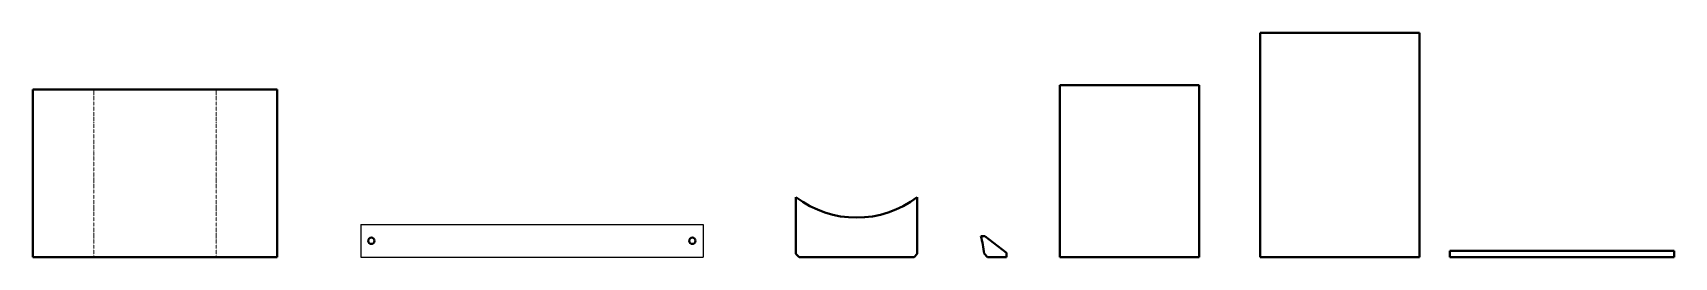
# Model space of a CAD drawing. Header units: millimetres. Extents: x 25 to 7855, y -1 to 1070.
import ezdxf

# ---------------------------------------------------------------- set-up
doc = ezdxf.new("R2010")
doc.units = ezdxf.units.MM
doc.linetypes.add('K5LT_BASIC', pattern=[0])
doc.linetypes.add('K5LT_CHAIN_LINE_WITH_2_POINTS', pattern=[12, 4, -2, 1, -2, 1, -2])

msp = doc.modelspace()

# ---------------------------------------------------------------- linework, layer by layer
at = {"color": 7, "linetype": 'K5LT_BASIC', "lineweight": 40, "true_color": 0xffffff}
for p, q in [((6640, 1070), (5880, 1070)), ((5880, 1070), (5880, 0)), ((6640, 0), (6640, 1070)), ((304, 800), (25, 800)), ((25, 800), (25, 0)), ((327.6, 800), (304, 800)), ((887.6, 800), (327.6, 800)), ((911.1, 800), (887.6, 800)), ((1190.1, 800), (911.1, 800)), ((1190.1, 800), (1190.1, 0)), ((5589, 820), (4925, 820)), ((4925, 820), (4925, 0)), ((5589, 0), (5589, 820)), ((3665.2, 286.4), (3665.2, 15)), ((4244.2, 15), (4244.2, 286.4)), ((4567.3, 100), (4547.3, 100)), ((4669.6, 20), (4567.3, 100)), ((3665.2, 15), (3680.2, 0)), ((3680.2, 0), (4229.2, 0)), ((4229.2, 0), (4244.2, 15)), ((4562.6, 16.5), (4579.1, 0)), ((4669.6, 0), (4669.6, 20)), ((4925, 0), (5589, 0)), ((5880, 0), (6640, 0)), ((7855, 30), (6785, 30)), ((6785, 14), (6785, 30)), ((6785, 0), (6785, 14)), ((7855, 0), (6785, 0)), ((7855, 14), (7855, 30)), ((7855, 0), (7855, 14)), ((304, 0), (25, 0)), ((327.6, 0), (304, 0)), ((887.6, 0), (327.6, 0)), ((911.1, 0), (887.6, 0)), ((1190.1, 0), (911.1, 0)), ((4579.1, 0), (4669.6, 0))]:
    msp.add_line(p, q, dxfattribs=at)
at = {"color": 7, "linetype": 'K5LT_CHAIN_LINE_WITH_2_POINTS', "lineweight": 18, "true_color": 0xffffff}
for p, q in [((315.8, 800), (315.8, 0)), ((899.3, 800), (899.3, 0))]:
    msp.add_line(p, q, dxfattribs=at)
for p, q in [((1589.3, 155.7), (1589.3, -0.7)), ((1589.3, 155.7), (3222.3, 155.7)), ((3222.3, 155.7), (3222.3, -0.7)), ((1589.3, -0.7), (3222.3, -0.7))]:
    msp.add_line(p, q)
at = {"color": 7, "linetype": 'K5LT_BASIC', "lineweight": 40, "true_color": 0xffffff}
for centre in [(1640, 77.5), (3171.6, 77.5)]:
    msp.add_circle(centre, 15, dxfattribs=at)
for centre, start, end in [((3954.8, 663), 232.44854, 307.55146), ((4089.6, -27), 5.25687, 15.50773)]:
    msp.add_arc(centre, 475, start, end, dxfattribs=at)

doc.saveas('drawing.dxf')
